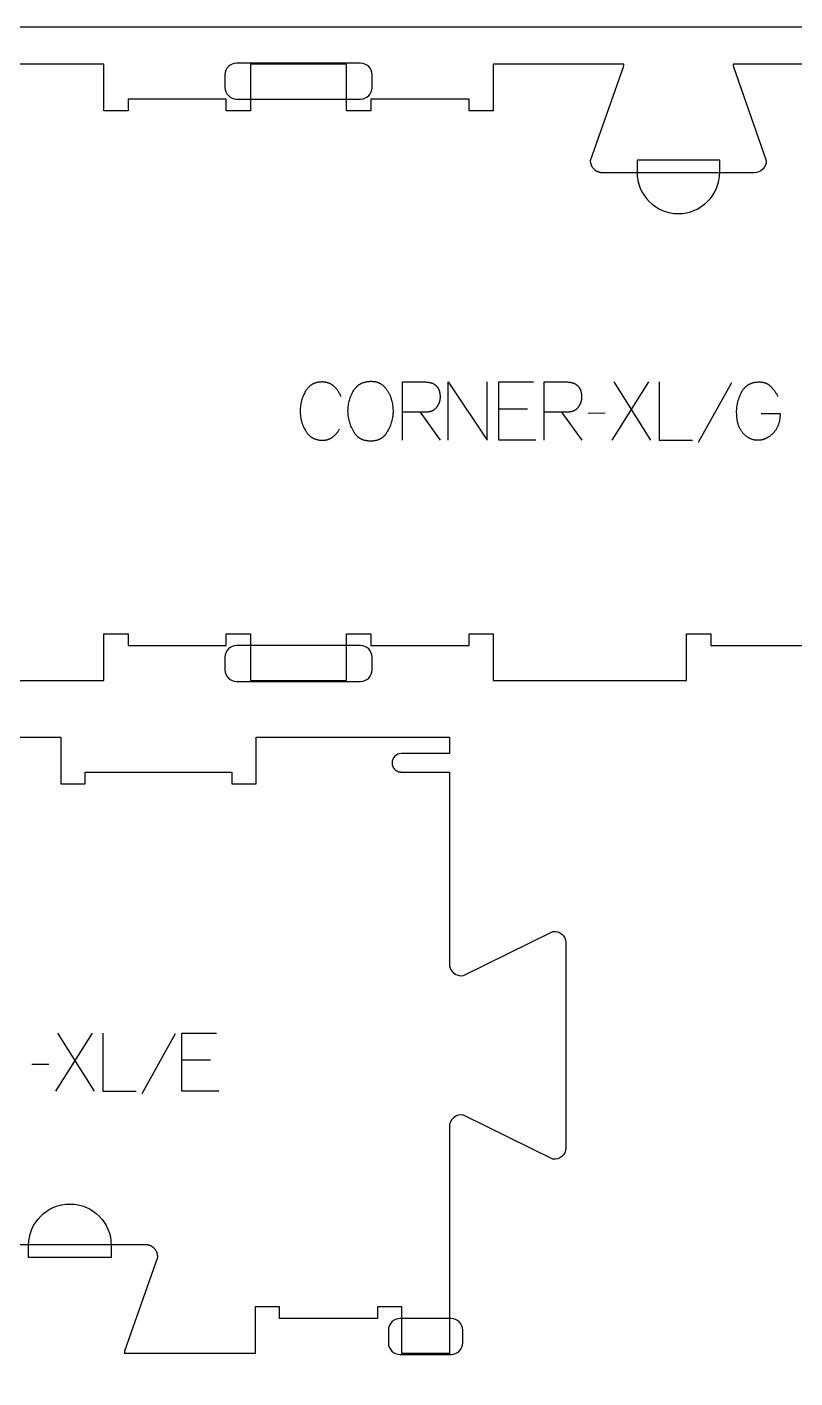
# Model space of a CAD drawing. Extents: x -31012 to -27828, y -17593 to -11999.
# Drawn here: x -29555 to -29159, y -14578 to -13882 of the extents above; entities that cross this region are included whole.
import ezdxf

# ---------------------------------------------------------------- set-up
doc = ezdxf.new("R2010")
doc.units = 0
for name, color, linetype in [('0_SHEET_SPRUCEPLY_2440X122', 1, 'CONTINUOUS'), ('1_ANYTOOL_1MMDEEP_LABELS_S', 2, 'CONTINUOUS'), ('4_ANYTOOL_CUTTHROUGH_OUTSI', 5, 'CONTINUOUS'), ('5_ANYTOOL_HALF_MILL_9MM_IN', 3, 'CONTINUOUS')]:
    doc.layers.add(name, color=color, linetype=linetype)

msp = doc.modelspace()

# ---------------------------------------------------------------- linework, layer by layer
at = {"layer": '0_SHEET_SPRUCEPLY_2440X122'}
msp.add_lwpolyline([(-30640.2, -13881.71), (-30640.2, -15101.71), (-28200.2, -15101.71), (-28200.2, -13881.71)], close=True, dxfattribs=at)
at = {"layer": '1_ANYTOOL_1MMDEEP_LABELS_S'}
for points in [[(-29393.17, -14072.05), (-29393.33, -14071.65), (-29393.5, -14071.26), (-29393.68, -14070.87), (-29393.87, -14070.49), (-29394.07, -14070.13), (-29394.28, -14069.77), (-29394.5, -14069.42), (-29394.73, -14069.08), (-29394.97, -14068.75), (-29395.22, -14068.42), (-29395.48, -14068.11), (-29395.75, -14067.8), (-29396.03, -14067.51), (-29396.32, -14067.22), (-29396.61, -14066.94), (-29396.92, -14066.67), (-29397.08, -14066.54), (-29397.24, -14066.42), (-29397.4, -14066.29), (-29397.57, -14066.18), (-29397.73, -14066.06), (-29397.9, -14065.95), (-29398.07, -14065.85), (-29398.24, -14065.74), (-29398.42, -14065.65), (-29398.6, -14065.55), (-29398.78, -14065.47), (-29398.96, -14065.38), (-29399.14, -14065.3), (-29399.33, -14065.22), (-29399.51, -14065.15), (-29399.7, -14065.08), (-29399.9, -14065.02), (-29400.09, -14064.96), (-29400.29, -14064.9), (-29400.48, -14064.85), (-29400.68, -14064.8), (-29400.89, -14064.76), (-29401.09, -14064.72), (-29401.3, -14064.68), (-29401.51, -14064.65), (-29401.72, -14064.63), (-29401.93, -14064.6), (-29402.15, -14064.58), (-29402.36, -14064.57), (-29402.58, -14064.56), (-29402.81, -14064.55), (-29403.03, -14064.55), (-29403.37, -14064.56), (-29403.71, -14064.57), (-29404.04, -14064.59), (-29404.37, -14064.62), (-29404.69, -14064.67), (-29405.01, -14064.72), (-29405.32, -14064.78), (-29405.62, -14064.84), (-29405.92, -14064.92), (-29406.22, -14065.01), (-29406.51, -14065.11), (-29406.79, -14065.21), (-29407.07, -14065.33), (-29407.21, -14065.39), (-29407.35, -14065.45), (-29407.48, -14065.52), (-29407.62, -14065.58), (-29407.75, -14065.65), (-29407.88, -14065.72), (-29408.01, -14065.8), (-29408.14, -14065.88), (-29408.26, -14065.96), (-29408.39, -14066.04), (-29408.51, -14066.12), (-29408.64, -14066.21), (-29408.76, -14066.29), (-29408.88, -14066.38), (-29409.11, -14066.57), (-29409.35, -14066.77), (-29409.57, -14066.98), (-29409.79, -14067.19), (-29410.01, -14067.42), (-29410.22, -14067.65), (-29410.42, -14067.89), (-29410.62, -14068.14), (-29410.82, -14068.41), (-29411, -14068.68), (-29411.19, -14068.96), (-29411.37, -14069.24), (-29411.71, -14069.83), (-29412.02, -14070.43), (-29412.32, -14071.04), (-29412.59, -14071.65), (-29412.85, -14072.27), (-29413.08, -14072.89), (-29413.28, -14073.53), (-29413.47, -14074.17), (-29413.64, -14074.82), (-29413.78, -14075.47), (-29413.9, -14076.13), (-29414, -14076.8), (-29414.07, -14077.48), (-29414.13, -14078.16), (-29414.16, -14078.85), (-29414.17, -14079.55), (-29414.16, -14080.25), (-29414.13, -14080.94), (-29414.07, -14081.62), (-29413.99, -14082.3), (-29413.89, -14082.97), (-29413.77, -14083.63), (-29413.63, -14084.29), (-29413.55, -14084.61), (-29413.46, -14084.94), (-29413.37, -14085.26), (-29413.27, -14085.58), (-29413.17, -14085.89), (-29413.06, -14086.21), (-29412.95, -14086.52), (-29412.83, -14086.84), (-29412.57, -14087.45), (-29412.29, -14088.07), (-29411.99, -14088.67), (-29411.67, -14089.27), (-29411.32, -14089.86), (-29411.14, -14090.15), (-29410.96, -14090.43), (-29410.76, -14090.7), (-29410.56, -14090.96), (-29410.36, -14091.21), (-29410.15, -14091.45), (-29409.94, -14091.69), (-29409.71, -14091.91), (-29409.49, -14092.13), (-29409.26, -14092.33), (-29409.02, -14092.53), (-29408.9, -14092.63), (-29408.77, -14092.72), (-29408.65, -14092.81), (-29408.52, -14092.9), (-29408.4, -14092.98), (-29408.27, -14093.07), (-29408.14, -14093.15), (-29408.01, -14093.23), (-29407.87, -14093.3), (-29407.74, -14093.38), (-29407.6, -14093.45), (-29407.47, -14093.52), (-29407.19, -14093.65), (-29406.9, -14093.78), (-29406.61, -14093.89), (-29406.32, -14094), (-29406.02, -14094.09), (-29405.71, -14094.18), (-29405.4, -14094.26), (-29405.08, -14094.33), (-29404.75, -14094.39), (-29404.42, -14094.44), (-29404.09, -14094.48), (-29403.75, -14094.51), (-29403.4, -14094.53), (-29403.05, -14094.55), (-29402.69, -14094.55), (-29402.31, -14094.55), (-29401.93, -14094.53), (-29401.75, -14094.51), (-29401.56, -14094.49), (-29401.38, -14094.47), (-29401.2, -14094.45), (-29401.03, -14094.42), (-29400.85, -14094.39), (-29400.68, -14094.36), (-29400.51, -14094.32), (-29400.34, -14094.28), (-29400.17, -14094.24), (-29400, -14094.19), (-29399.84, -14094.14), (-29399.67, -14094.09), (-29399.51, -14094.04), (-29399.36, -14093.98), (-29399.2, -14093.92), (-29399.04, -14093.85), (-29398.89, -14093.78), (-29398.74, -14093.71), (-29398.59, -14093.64), (-29398.44, -14093.56), (-29398.3, -14093.48), (-29398.15, -14093.39), (-29398.01, -14093.3), (-29397.87, -14093.21), (-29397.73, -14093.12), (-29397.59, -14093.02), (-29397.46, -14092.92), (-29397.19, -14092.72), (-29396.93, -14092.5), (-29396.68, -14092.28), (-29396.43, -14092.05), (-29396.19, -14091.81), (-29395.95, -14091.57), (-29395.72, -14091.32), (-29395.49, -14091.06), (-29395.27, -14090.79), (-29395.05, -14090.52), (-29394.84, -14090.24), (-29394.63, -14089.95), (-29394.43, -14089.65), (-29394.23, -14089.35), (-29394.04, -14089.04), (-29393.86, -14088.72)], [(-29361.5, -14094.55), (-29361.5, -14064.55), (-29350.14, -14064.55), (-29349.65, -14064.56), (-29349.18, -14064.58), (-29348.95, -14064.6), (-29348.72, -14064.62), (-29348.5, -14064.65), (-29348.28, -14064.67), (-29348.06, -14064.71), (-29347.85, -14064.74), (-29347.64, -14064.78), (-29347.44, -14064.83), (-29347.24, -14064.88), (-29347.04, -14064.93), (-29346.85, -14064.98), (-29346.66, -14065.04), (-29346.47, -14065.11), (-29346.29, -14065.17), (-29346.11, -14065.24), (-29345.94, -14065.32), (-29345.77, -14065.4), (-29345.61, -14065.48), (-29345.44, -14065.56), (-29345.29, -14065.65), (-29345.13, -14065.75), (-29344.98, -14065.85), (-29344.84, -14065.95), (-29344.7, -14066.05), (-29344.56, -14066.16), (-29344.42, -14066.27), (-29344.29, -14066.39), (-29344.17, -14066.51), (-29344.04, -14066.64), (-29343.92, -14066.77), (-29343.81, -14066.9), (-29343.7, -14067.03), (-29343.59, -14067.17), (-29343.49, -14067.32), (-29343.39, -14067.46), (-29343.29, -14067.62), (-29343.2, -14067.77), (-29343.12, -14067.93), (-29343.03, -14068.09), (-29342.95, -14068.26), (-29342.88, -14068.43), (-29342.8, -14068.6), (-29342.74, -14068.78), (-29342.67, -14068.96), (-29342.61, -14069.15), (-29342.55, -14069.34), (-29342.5, -14069.53), (-29342.45, -14069.73), (-29342.41, -14069.93), (-29342.37, -14070.14), (-29342.33, -14070.34), (-29342.3, -14070.56), (-29342.27, -14070.77), (-29342.24, -14070.99), (-29342.22, -14071.22), (-29342.2, -14071.44), (-29342.18, -14071.91), (-29342.17, -14072.39), (-29342.17, -14072.57), (-29342.18, -14072.75), (-29342.19, -14072.92), (-29342.2, -14073.09), (-29342.22, -14073.27), (-29342.24, -14073.44), (-29342.26, -14073.61), (-29342.28, -14073.78), (-29342.31, -14073.95), (-29342.35, -14074.12), (-29342.38, -14074.28), (-29342.42, -14074.45), (-29342.47, -14074.61), (-29342.51, -14074.78), (-29342.56, -14074.94), (-29342.62, -14075.11), (-29342.68, -14075.27), (-29342.74, -14075.43), (-29342.8, -14075.59), (-29342.87, -14075.75), (-29342.94, -14075.9), (-29343.01, -14076.06), (-29343.09, -14076.22), (-29343.17, -14076.37), (-29343.26, -14076.53), (-29343.35, -14076.68), (-29343.44, -14076.83), (-29343.53, -14076.98), (-29343.63, -14077.13), (-29343.74, -14077.28), (-29343.84, -14077.43), (-29343.95, -14077.58), (-29344.06, -14077.73), (-29344.18, -14077.87), (-29344.3, -14078), (-29344.42, -14078.13), (-29344.54, -14078.26), (-29344.66, -14078.38), (-29344.79, -14078.5), (-29344.92, -14078.62), (-29345.05, -14078.73), (-29345.18, -14078.83), (-29345.32, -14078.93), (-29345.46, -14079.03), (-29345.6, -14079.12), (-29345.74, -14079.21), (-29345.89, -14079.29), (-29346.04, -14079.37), (-29346.19, -14079.44), (-29346.34, -14079.51), (-29346.49, -14079.58), (-29346.65, -14079.64), (-29346.81, -14079.7), (-29346.97, -14079.75), (-29347.14, -14079.8), (-29347.31, -14079.84), (-29347.48, -14079.88), (-29347.65, -14079.91), (-29347.82, -14079.94), (-29348, -14079.97), (-29348.18, -14079.99), (-29348.36, -14080), (-29348.54, -14080.02), (-29350.47, -14080.09), (-29352.5, -14080.11), (-29361.46, -14080.11)], [(-29337.97, -14094.55), (-29337.97, -14064.55), (-29317.92, -14094.55), (-29317.92, -14064.55)], [(-29292.93, -14094.55), (-29311.87, -14094.55), (-29311.87, -14064.55), (-29294.04, -14064.55)], [(-29288.64, -14094.55), (-29288.64, -14064.55), (-29277.29, -14064.55), (-29276.8, -14064.56), (-29276.32, -14064.58), (-29276.09, -14064.6), (-29275.86, -14064.62), (-29275.64, -14064.65), (-29275.42, -14064.67), (-29275.2, -14064.71), (-29274.99, -14064.74), (-29274.78, -14064.78), (-29274.58, -14064.83), (-29274.38, -14064.88), (-29274.18, -14064.93), (-29273.99, -14064.98), (-29273.8, -14065.04), (-29273.61, -14065.11), (-29273.43, -14065.17), (-29273.26, -14065.24), (-29273.08, -14065.32), (-29272.91, -14065.4), (-29272.75, -14065.48), (-29272.59, -14065.56), (-29272.43, -14065.65), (-29272.28, -14065.75), (-29272.13, -14065.85), (-29271.98, -14065.95), (-29271.84, -14066.05), (-29271.7, -14066.16), (-29271.57, -14066.27), (-29271.44, -14066.39), (-29271.31, -14066.51), (-29271.19, -14066.64), (-29271.07, -14066.77), (-29270.95, -14066.9), (-29270.84, -14067.03), (-29270.73, -14067.17), (-29270.63, -14067.32), (-29270.53, -14067.46), (-29270.44, -14067.62), (-29270.35, -14067.77), (-29270.26, -14067.93), (-29270.17, -14068.09), (-29270.09, -14068.26), (-29270.02, -14068.43), (-29269.95, -14068.6), (-29269.88, -14068.78), (-29269.81, -14068.96), (-29269.75, -14069.15), (-29269.7, -14069.34), (-29269.64, -14069.53), (-29269.6, -14069.73), (-29269.55, -14069.93), (-29269.51, -14070.14), (-29269.47, -14070.34), (-29269.44, -14070.56), (-29269.41, -14070.77), (-29269.39, -14070.99), (-29269.36, -14071.22), (-29269.35, -14071.44), (-29269.32, -14071.91), (-29269.32, -14072.39), (-29269.32, -14072.57), (-29269.32, -14072.75), (-29269.33, -14072.92), (-29269.34, -14073.09), (-29269.36, -14073.27), (-29269.38, -14073.44), (-29269.4, -14073.61), (-29269.43, -14073.78), (-29269.46, -14073.95), (-29269.49, -14074.12), (-29269.53, -14074.28), (-29269.57, -14074.45), (-29269.61, -14074.61), (-29269.66, -14074.78), (-29269.71, -14074.94), (-29269.76, -14075.11), (-29269.82, -14075.27), (-29269.88, -14075.43), (-29269.94, -14075.59), (-29270.01, -14075.75), (-29270.08, -14075.9), (-29270.16, -14076.06), (-29270.23, -14076.22), (-29270.32, -14076.37), (-29270.4, -14076.53), (-29270.49, -14076.68), (-29270.58, -14076.83), (-29270.68, -14076.98), (-29270.78, -14077.13), (-29270.88, -14077.28), (-29270.99, -14077.43), (-29271.09, -14077.58), (-29271.21, -14077.73), (-29271.32, -14077.87), (-29271.44, -14078), (-29271.56, -14078.13), (-29271.68, -14078.26), (-29271.8, -14078.38), (-29271.93, -14078.5), (-29272.06, -14078.62), (-29272.19, -14078.73), (-29272.33, -14078.83), (-29272.46, -14078.93), (-29272.6, -14079.03), (-29272.74, -14079.12), (-29272.88, -14079.21), (-29273.03, -14079.29), (-29273.18, -14079.37), (-29273.33, -14079.44), (-29273.48, -14079.51), (-29273.64, -14079.58), (-29273.79, -14079.64), (-29273.95, -14079.7), (-29274.12, -14079.75), (-29274.28, -14079.8), (-29274.45, -14079.84), (-29274.62, -14079.88), (-29274.79, -14079.91), (-29274.97, -14079.94), (-29275.14, -14079.97), (-29275.32, -14079.99), (-29275.5, -14080), (-29275.69, -14080.02), (-29277.61, -14080.09), (-29279.64, -14080.11), (-29288.6, -14080.11)], [(-29234.86, -14064.55), (-29253.76, -14094.55)], [(-29233.62, -14094.55), (-29252.56, -14064.55)], [(-29229.33, -14064.55), (-29229.33, -14094.55), (-29212.23, -14094.55)], [(-29192.09, -14065.02), (-29209.27, -14095.79)], [(-29176.87, -14080.75), (-29167.1, -14080.79), (-29167.14, -14081.62), (-29167.2, -14082.43), (-29167.24, -14082.82), (-29167.28, -14083.2), (-29167.34, -14083.58), (-29167.4, -14083.96), (-29167.46, -14084.33), (-29167.54, -14084.69), (-29167.62, -14085.04), (-29167.7, -14085.39), (-29167.8, -14085.73), (-29167.9, -14086.07), (-29168, -14086.4), (-29168.11, -14086.72), (-29168.23, -14087.04), (-29168.36, -14087.35), (-29168.49, -14087.65), (-29168.63, -14087.95), (-29168.78, -14088.24), (-29168.93, -14088.53), (-29169.09, -14088.81), (-29169.25, -14089.08), (-29169.42, -14089.35), (-29169.6, -14089.61), (-29169.79, -14089.86), (-29169.98, -14090.11), (-29170.18, -14090.35), (-29170.38, -14090.59), (-29170.59, -14090.81), (-29170.81, -14091.04), (-29171.03, -14091.25), (-29171.25, -14091.46), (-29171.48, -14091.67), (-29171.7, -14091.86), (-29171.93, -14092.05), (-29172.16, -14092.23), (-29172.39, -14092.41), (-29172.62, -14092.58), (-29172.85, -14092.74), (-29173.08, -14092.89), (-29173.31, -14093.04), (-29173.55, -14093.18), (-29173.78, -14093.32), (-29174.02, -14093.45), (-29174.26, -14093.57), (-29174.5, -14093.68), (-29174.74, -14093.79), (-29174.98, -14093.89), (-29175.23, -14093.99), (-29175.47, -14094.07), (-29175.72, -14094.15), (-29175.96, -14094.23), (-29176.21, -14094.3), (-29176.46, -14094.36), (-29176.71, -14094.41), (-29176.96, -14094.46), (-29177.22, -14094.5), (-29177.47, -14094.53), (-29177.73, -14094.56), (-29177.98, -14094.58), (-29178.24, -14094.59), (-29178.5, -14094.59), (-29178.76, -14094.59), (-29179.02, -14094.59), (-29179.27, -14094.57), (-29179.53, -14094.55), (-29179.78, -14094.52), (-29180.03, -14094.48), (-29180.29, -14094.44), (-29180.53, -14094.39), (-29180.78, -14094.33), (-29181.03, -14094.27), (-29181.27, -14094.2), (-29181.52, -14094.12), (-29181.76, -14094.04), (-29182, -14093.94), (-29182.24, -14093.84), (-29182.48, -14093.74), (-29182.71, -14093.62), (-29182.95, -14093.5), (-29183.18, -14093.38), (-29183.41, -14093.24), (-29183.64, -14093.1), (-29183.87, -14092.95), (-29184.1, -14092.8), (-29184.33, -14092.63), (-29184.55, -14092.46), (-29184.78, -14092.29), (-29185, -14092.1), (-29185.22, -14091.91), (-29185.44, -14091.72), (-29185.66, -14091.51), (-29185.87, -14091.3), (-29186.09, -14091.08), (-29186.3, -14090.85), (-29186.5, -14090.62), (-29186.7, -14090.38), (-29186.89, -14090.13), (-29187.08, -14089.87), (-29187.25, -14089.61), (-29187.42, -14089.34), (-29187.59, -14089.06), (-29187.74, -14088.77), (-29187.9, -14088.48), (-29188.04, -14088.17), (-29188.18, -14087.86), (-29188.31, -14087.55), (-29188.43, -14087.22), (-29188.55, -14086.89), (-29188.66, -14086.55), (-29188.76, -14086.2), (-29188.86, -14085.84), (-29188.95, -14085.48), (-29189.03, -14085.11), (-29189.11, -14084.73), (-29189.18, -14084.35), (-29189.24, -14083.95), (-29189.3, -14083.55), (-29189.35, -14083.14), (-29189.4, -14082.73), (-29189.46, -14081.87), (-29189.5, -14080.98), (-29189.52, -14080.07), (-29189.51, -14079.39), (-29189.47, -14078.71), (-29189.42, -14078.04), (-29189.35, -14077.37), (-29189.25, -14076.7), (-29189.14, -14076.04), (-29189, -14075.38), (-29188.85, -14074.72), (-29188.67, -14074.07), (-29188.47, -14073.42), (-29188.25, -14072.77), (-29188.01, -14072.13), (-29187.75, -14071.49), (-29187.47, -14070.85), (-29187.16, -14070.22), (-29186.84, -14069.59), (-29186.67, -14069.28), (-29186.49, -14068.98), (-29186.3, -14068.69), (-29186.11, -14068.41), (-29185.91, -14068.14), (-29185.81, -14068.01), (-29185.7, -14067.88), (-29185.6, -14067.75), (-29185.49, -14067.63), (-29185.38, -14067.5), (-29185.27, -14067.38), (-29185.16, -14067.27), (-29185.04, -14067.15), (-29184.92, -14067.04), (-29184.81, -14066.93), (-29184.69, -14066.82), (-29184.56, -14066.72), (-29184.44, -14066.62), (-29184.31, -14066.52), (-29184.19, -14066.42), (-29184.06, -14066.33), (-29183.93, -14066.23), (-29183.79, -14066.14), (-29183.66, -14066.06), (-29183.52, -14065.97), (-29183.38, -14065.89), (-29183.24, -14065.81), (-29183.1, -14065.73), (-29182.96, -14065.66), (-29182.81, -14065.59), (-29182.66, -14065.52), (-29182.52, -14065.45), (-29182.36, -14065.38), (-29182.21, -14065.32), (-29182.06, -14065.26), (-29181.9, -14065.2), (-29181.74, -14065.15), (-29181.42, -14065.04), (-29181.09, -14064.95), (-29180.76, -14064.87), (-29180.42, -14064.79), (-29180.07, -14064.73), (-29179.71, -14064.67), (-29179.34, -14064.63), (-29178.97, -14064.6), (-29178.59, -14064.57), (-29178.21, -14064.56), (-29177.82, -14064.55), (-29177.59, -14064.55), (-29177.37, -14064.56), (-29177.15, -14064.57), (-29176.94, -14064.59), (-29176.72, -14064.61), (-29176.51, -14064.63), (-29176.31, -14064.66), (-29176.1, -14064.69), (-29175.9, -14064.73), (-29175.7, -14064.77), (-29175.5, -14064.82), (-29175.31, -14064.87), (-29175.11, -14064.93), (-29174.92, -14064.99), (-29174.74, -14065.05), (-29174.55, -14065.12), (-29174.37, -14065.19), (-29174.19, -14065.27), (-29174.02, -14065.35), (-29173.84, -14065.44), (-29173.67, -14065.53), (-29173.5, -14065.63), (-29173.34, -14065.73), (-29173.18, -14065.83), (-29173.01, -14065.94), (-29172.86, -14066.05), (-29172.7, -14066.17), (-29172.55, -14066.29), (-29172.4, -14066.42), (-29172.25, -14066.55), (-29172.11, -14066.68), (-29171.97, -14066.82), (-29171.69, -14067.11), (-29171.42, -14067.4), (-29171.15, -14067.7), (-29170.89, -14068), (-29170.64, -14068.3), (-29170.4, -14068.61), (-29170.16, -14068.93), (-29169.92, -14069.24), (-29169.7, -14069.57), (-29169.48, -14069.9), (-29169.27, -14070.23), (-29169.06, -14070.57), (-29168.86, -14070.91), (-29168.67, -14071.26), (-29168.48, -14071.61), (-29168.3, -14071.97)], [(-29352.5, -14080.11), (-29342.04, -14094.59)], [(-29297.22, -14078.48), (-29311.87, -14078.48)], [(-29279.64, -14080.11), (-29269.19, -14094.59)], [(-29257.19, -14080.67), (-29265.97, -14080.75)], [(-29521.27, -14399.92), (-29540.17, -14429.92)], [(-29520.03, -14429.92), (-29538.97, -14399.92)], [(-29515.74, -14399.92), (-29515.74, -14429.92), (-29498.64, -14429.92)], [(-29478.5, -14400.39), (-29495.68, -14431.16)], [(-29456.13, -14429.92), (-29475.07, -14429.92), (-29475.07, -14399.92), (-29457.24, -14399.92)], [(-29543.6, -14416.04), (-29552.38, -14416.12)], [(-29460.41, -14413.85), (-29475.07, -14413.85)]]:
    msp.add_lwpolyline(points, dxfattribs=at)
msp.add_lwpolyline([(-29377.53, -14064.21), (-29377.16, -14064.21), (-29376.79, -14064.23), (-29376.44, -14064.26), (-29376.09, -14064.3), (-29375.91, -14064.33), (-29375.74, -14064.35), (-29375.57, -14064.38), (-29375.41, -14064.42), (-29375.24, -14064.45), (-29375.08, -14064.49), (-29374.92, -14064.53), (-29374.76, -14064.58), (-29374.6, -14064.63), (-29374.44, -14064.68), (-29374.29, -14064.73), (-29374.13, -14064.79), (-29373.98, -14064.85), (-29373.83, -14064.91), (-29373.68, -14064.97), (-29373.54, -14065.04), (-29373.39, -14065.11), (-29373.25, -14065.18), (-29373.11, -14065.26), (-29372.97, -14065.34), (-29372.83, -14065.42), (-29372.7, -14065.51), (-29372.56, -14065.6), (-29372.43, -14065.69), (-29372.17, -14065.88), (-29371.92, -14066.07), (-29371.67, -14066.27), (-29371.43, -14066.48), (-29371.19, -14066.69), (-29370.96, -14066.91), (-29370.74, -14067.13), (-29370.52, -14067.36), (-29370.31, -14067.6), (-29370.1, -14067.85), (-29369.9, -14068.1), (-29369.7, -14068.35), (-29369.51, -14068.61), (-29369.33, -14068.88), (-29369.15, -14069.16), (-29368.98, -14069.44), (-29368.81, -14069.72), (-29368.65, -14070.01), (-29368.5, -14070.31), (-29368.35, -14070.6), (-29368.21, -14070.9), (-29368.07, -14071.21), (-29367.94, -14071.52), (-29367.81, -14071.83), (-29367.69, -14072.14), (-29367.58, -14072.46), (-29367.47, -14072.78), (-29367.37, -14073.11), (-29367.27, -14073.44), (-29367.18, -14073.77), (-29367.09, -14074.11), (-29367.01, -14074.45), (-29366.86, -14075.13), (-29366.74, -14075.81), (-29366.63, -14076.48), (-29366.54, -14077.14), (-29366.47, -14077.8), (-29366.43, -14078.45), (-29366.4, -14079.09), (-29366.39, -14079.72), (-29366.4, -14080.36), (-29366.43, -14081), (-29366.48, -14081.64), (-29366.56, -14082.27), (-29366.66, -14082.91), (-29366.78, -14083.55), (-29366.92, -14084.19), (-29367.08, -14084.82), (-29367.26, -14085.46), (-29367.47, -14086.1), (-29367.69, -14086.74), (-29367.94, -14087.37), (-29368.21, -14088.01), (-29368.5, -14088.65), (-29368.82, -14089.29), (-29369.15, -14089.92), (-29369.33, -14090.24), (-29369.51, -14090.54), (-29369.7, -14090.83), (-29369.89, -14091.12), (-29370.09, -14091.39), (-29370.3, -14091.66), (-29370.51, -14091.91), (-29370.73, -14092.15), (-29370.85, -14092.27), (-29370.96, -14092.39), (-29371.07, -14092.5), (-29371.19, -14092.61), (-29371.31, -14092.72), (-29371.43, -14092.83), (-29371.55, -14092.93), (-29371.67, -14093.03), (-29371.8, -14093.13), (-29371.92, -14093.23), (-29372.05, -14093.32), (-29372.18, -14093.41), (-29372.31, -14093.5), (-29372.44, -14093.58), (-29372.58, -14093.67), (-29372.71, -14093.75), (-29372.85, -14093.83), (-29372.99, -14093.9), (-29373.13, -14093.98), (-29373.27, -14094.05), (-29373.42, -14094.12), (-29373.56, -14094.18), (-29373.71, -14094.24), (-29373.85, -14094.31), (-29374, -14094.36), (-29374.15, -14094.42), (-29374.31, -14094.47), (-29374.46, -14094.53), (-29374.77, -14094.62), (-29375.09, -14094.7), (-29375.42, -14094.78), (-29375.75, -14094.84), (-29376.09, -14094.9), (-29376.43, -14094.94), (-29376.78, -14094.98), (-29377.14, -14095), (-29377.5, -14095.02), (-29377.87, -14095.02), (-29378.26, -14095.02), (-29378.63, -14095), (-29379, -14094.98), (-29379.36, -14094.94), (-29379.72, -14094.9), (-29380.07, -14094.84), (-29380.41, -14094.77), (-29380.75, -14094.7), (-29381.08, -14094.61), (-29381.4, -14094.52), (-29381.56, -14094.46), (-29381.71, -14094.41), (-29381.87, -14094.35), (-29382.02, -14094.29), (-29382.17, -14094.23), (-29382.33, -14094.17), (-29382.47, -14094.1), (-29382.62, -14094.03), (-29382.77, -14093.96), (-29382.91, -14093.88), (-29383.05, -14093.81), (-29383.19, -14093.73), (-29383.33, -14093.64), (-29383.47, -14093.56), (-29383.6, -14093.47), (-29383.74, -14093.38), (-29383.87, -14093.29), (-29384, -14093.19), (-29384.13, -14093.1), (-29384.26, -14093), (-29384.38, -14092.89), (-29384.51, -14092.79), (-29384.63, -14092.68), (-29384.75, -14092.57), (-29384.87, -14092.46), (-29384.98, -14092.34), (-29385.1, -14092.23), (-29385.21, -14092.11), (-29385.33, -14091.98), (-29385.44, -14091.86), (-29385.65, -14091.6), (-29385.86, -14091.33), (-29386.06, -14091.05), (-29386.26, -14090.76), (-29386.45, -14090.47), (-29386.63, -14090.16), (-29386.81, -14089.84), (-29387.14, -14089.19), (-29387.46, -14088.54), (-29387.75, -14087.89), (-29388.02, -14087.24), (-29388.27, -14086.59), (-29388.49, -14085.94), (-29388.7, -14085.29), (-29388.88, -14084.64), (-29389.04, -14083.99), (-29389.18, -14083.34), (-29389.3, -14082.69), (-29389.4, -14082.03), (-29389.48, -14081.38), (-29389.53, -14080.73), (-29389.56, -14080.08), (-29389.57, -14079.42), (-29389.56, -14078.73), (-29389.53, -14078.04), (-29389.47, -14077.36), (-29389.39, -14076.68), (-29389.29, -14076.01), (-29389.17, -14075.35), (-29389.02, -14074.69), (-29388.85, -14074.04), (-29388.66, -14073.39), (-29388.44, -14072.75), (-29388.21, -14072.12), (-29387.95, -14071.49), (-29387.66, -14070.86), (-29387.36, -14070.25), (-29387.03, -14069.64), (-29386.68, -14069.03), (-29386.5, -14068.73), (-29386.31, -14068.45), (-29386.11, -14068.17), (-29385.9, -14067.9), (-29385.69, -14067.64), (-29385.48, -14067.39), (-29385.25, -14067.15), (-29385.02, -14066.92), (-29384.91, -14066.81), (-29384.79, -14066.7), (-29384.67, -14066.59), (-29384.54, -14066.49), (-29384.42, -14066.39), (-29384.29, -14066.29), (-29384.17, -14066.19), (-29384.04, -14066.09), (-29383.91, -14066), (-29383.77, -14065.91), (-29383.64, -14065.82), (-29383.51, -14065.73), (-29383.37, -14065.65), (-29383.23, -14065.57), (-29383.09, -14065.49), (-29382.95, -14065.41), (-29382.8, -14065.34), (-29382.66, -14065.27), (-29382.36, -14065.13), (-29382.06, -14065), (-29381.75, -14064.89), (-29381.43, -14064.78), (-29381.11, -14064.68), (-29380.78, -14064.59), (-29380.45, -14064.51), (-29380.11, -14064.44), (-29379.76, -14064.38), (-29379.4, -14064.33), (-29379.04, -14064.28), (-29378.67, -14064.25), (-29378.3, -14064.23), (-29377.92, -14064.21)], close=True, dxfattribs=at)
at = {"layer": '4_ANYTOOL_CUTTHROUGH_OUTSI', "color": 5}
for points in [[(-29152.78, -13900.81), (-29191.38, -13900.81), (-29191.38, -13900.81, 0.061485), (-29191.15, -13902.2), (-29174.25, -13950.48), (-29174.24, -13950.52), (-29174.24, -13950.56), (-29174.24, -13950.56, -0.414214), (-29180.49, -13956.81), (-29258.49, -13956.81), (-29258.64, -13956.81), (-29258.79, -13956.8), (-29258.94, -13956.79), (-29259.09, -13956.78), (-29259.24, -13956.76), (-29259.39, -13956.74), (-29259.54, -13956.72), (-29259.69, -13956.69), (-29259.84, -13956.66), (-29259.99, -13956.62), (-29260.14, -13956.58), (-29260.29, -13956.54), (-29260.44, -13956.49), (-29260.59, -13956.44), (-29260.73, -13956.39), (-29260.88, -13956.33), (-29261.02, -13956.27), (-29261.16, -13956.21), (-29261.3, -13956.14), (-29261.44, -13956.07), (-29261.57, -13955.99), (-29261.71, -13955.91), (-29261.84, -13955.83), (-29261.97, -13955.75), (-29262.09, -13955.66), (-29262.22, -13955.57), (-29262.34, -13955.48), (-29262.46, -13955.38), (-29262.57, -13955.28), (-29262.69, -13955.18), (-29262.8, -13955.08), (-29262.9, -13954.98, -0.198912), (-29264.74, -13950.56), (-29264.74, -13950.52), (-29264.72, -13950.48), (-29247.82, -13902.2), (-29247.82, -13902.2, 0.061485), (-29247.59, -13900.81), (-29265.03, -13900.81), (-29314.78, -13900.81), (-29314.78, -13924.81), (-29327.28, -13924.81), (-29327.28, -13918.81), (-29377.78, -13918.81), (-29377.78, -13924.81), (-29390.28, -13924.81), (-29390.28, -13900.81), (-29439.78, -13900.81), (-29439.78, -13924.81), (-29452.28, -13924.81), (-29452.28, -13918.81), (-29502.78, -13918.81), (-29502.78, -13924.81), (-29515.28, -13924.81), (-29515.28, -13900.81), (-29582.47, -13900.81)], [(-29736.9, -14247.48), (-29537.4, -14247.48), (-29537.4, -14271.48), (-29524.9, -14271.48), (-29524.9, -14265.48), (-29449.4, -14265.48), (-29449.4, -14271.48), (-29436.9, -14271.48), (-29436.9, -14271.23), (-29436.9, -14271.23), (-29436.9, -14247.48), (-29337.4, -14247.48), (-29337.4, -14255.98), (-29362.15, -14255.98), (-29362.15, -14255.98, 0.414214), (-29366.9, -14260.73), (-29366.9, -14260.84), (-29366.89, -14260.94), (-29366.89, -14261.05), (-29366.88, -14261.16), (-29366.87, -14261.27), (-29366.85, -14261.38), (-29366.84, -14261.49), (-29366.82, -14261.6), (-29366.8, -14261.71), (-29366.77, -14261.82), (-29366.75, -14261.93), (-29366.72, -14262.04), (-29366.68, -14262.15), (-29366.65, -14262.26), (-29366.61, -14262.37), (-29366.57, -14262.48), (-29366.52, -14262.59), (-29366.47, -14262.7), (-29366.42, -14262.81), (-29366.37, -14262.91), (-29366.31, -14263.02), (-29366.25, -14263.12), (-29366.19, -14263.23), (-29366.12, -14263.33), (-29366.06, -14263.43), (-29365.99, -14263.53), (-29365.91, -14263.63), (-29365.84, -14263.73), (-29365.76, -14263.82), (-29365.68, -14263.91), (-29365.59, -14264), (-29365.51, -14264.09), (-29365.42, -14264.18), (-29365.33, -14264.26), (-29365.24, -14264.34), (-29365.14, -14264.42), (-29365.05, -14264.49), (-29364.95, -14264.57), (-29364.85, -14264.64), (-29364.75, -14264.71), (-29364.65, -14264.77), (-29364.54, -14264.83), (-29364.44, -14264.89), (-29364.33, -14264.95), (-29364.22, -14265), (-29364.12, -14265.05), (-29364.01, -14265.1), (-29363.9, -14265.15), (-29363.79, -14265.19), (-29363.68, -14265.23), (-29363.57, -14265.26), (-29363.46, -14265.3), (-29363.34, -14265.33), (-29363.23, -14265.36), (-29363.12, -14265.38), (-29363.01, -14265.4), (-29362.9, -14265.42), (-29362.79, -14265.44), (-29362.68, -14265.45), (-29362.58, -14265.46), (-29362.47, -14265.47), (-29362.36, -14265.48), (-29362.25, -14265.48), (-29362.15, -14265.48), (-29337.4, -14265.48), (-29337.4, -14364.15), (-29337.4, -14364.31), (-29337.39, -14364.48), (-29337.38, -14364.64), (-29337.36, -14364.81), (-29337.34, -14364.98), (-29337.32, -14365.14), (-29337.29, -14365.31), (-29337.26, -14365.48), (-29337.22, -14365.64), (-29337.17, -14365.81), (-29337.13, -14365.97), (-29337.07, -14366.14), (-29337.02, -14366.3), (-29336.96, -14366.46), (-29336.89, -14366.62), (-29336.82, -14366.78), (-29336.74, -14366.93), (-29336.67, -14367.08), (-29336.58, -14367.24), (-29336.5, -14367.38), (-29336.41, -14367.53), (-29336.31, -14367.67), (-29336.21, -14367.81), (-29336.11, -14367.95), (-29336.01, -14368.08), (-29335.9, -14368.21), (-29335.79, -14368.34), (-29335.67, -14368.46), (-29335.55, -14368.58), (-29335.43, -14368.7), (-29335.31, -14368.81), (-29335.19, -14368.92, 0.220464), (-29330.12, -14370.31), (-29330.08, -14370.31), (-29330.05, -14370.29), (-29284.06, -14347.64), (-29284.06, -14347.64, -0.218803), (-29279.43, -14348.93, -0.220464), (-29277.4, -14353.31), (-29277.4, -14459.15, -0.220464), (-29279.43, -14463.54, -0.218803), (-29284.06, -14464.83), (-29330.05, -14442.17), (-29330.08, -14442.15), (-29330.12, -14442.15), (-29330.12, -14442.15, 0.463455), (-29337.4, -14448.31), (-29337.4, -14564.98), (-29361.9, -14564.98), (-29361.9, -14540.98), (-29374.4, -14540.98), (-29374.4, -14546.98), (-29424.9, -14546.98), (-29424.9, -14540.98), (-29437.4, -14540.98), (-29437.4, -14564.98), (-29487.15, -14564.98), (-29504.59, -14564.98), (-29504.59, -14564.98, -0.061485), (-29504.36, -14563.59), (-29487.46, -14515.31), (-29487.45, -14515.27), (-29487.45, -14515.23), (-29487.45, -14515.23, 0.198912), (-29489.28, -14510.81), (-29489.38, -14510.71), (-29489.49, -14510.6), (-29489.61, -14510.5), (-29489.72, -14510.41), (-29489.84, -14510.31), (-29489.96, -14510.22), (-29490.09, -14510.13), (-29490.21, -14510.04), (-29490.34, -14509.96), (-29490.47, -14509.88), (-29490.61, -14509.8), (-29490.74, -14509.72), (-29490.88, -14509.65), (-29491.02, -14509.58), (-29491.16, -14509.52), (-29491.3, -14509.46), (-29491.45, -14509.4), (-29491.59, -14509.35), (-29491.74, -14509.29), (-29491.89, -14509.25), (-29492.04, -14509.21), (-29492.19, -14509.17), (-29492.34, -14509.13), (-29492.49, -14509.1), (-29492.64, -14509.07), (-29492.79, -14509.05), (-29492.94, -14509.03), (-29493.09, -14509.01), (-29493.24, -14509), (-29493.4, -14508.99), (-29493.55, -14508.98), (-29493.7, -14508.98), (-29571.7, -14508.98, 0.414214)]]:
    msp.add_lwpolyline(points, format="xyb", dxfattribs=at)
msp.add_lwpolyline([(-29614.78, -14218.31), (-29515.28, -14218.31), (-29515.28, -14194.31), (-29502.78, -14194.31), (-29502.78, -14200.31), (-29452.28, -14200.31), (-29452.28, -14194.31), (-29452.03, -14194.31), (-29452.03, -14194.31), (-29440.03, -14194.31), (-29439.78, -14194.31), (-29439.78, -14194.56), (-29439.78, -14218.31), (-29390.28, -14218.31), (-29390.28, -14194.56), (-29390.28, -14194.31), (-29377.78, -14194.31), (-29377.78, -14200.31), (-29327.28, -14200.31), (-29327.28, -14194.31), (-29314.78, -14194.31), (-29314.78, -14218.31), (-29215.28, -14218.31), (-29215.28, -14194.31), (-29202.78, -14194.31), (-29202.78, -14200.31), (-29152.28, -14200.31)], dxfattribs=at)
at = {"layer": '5_ANYTOOL_HALF_MILL_9MM_IN', "color": 3}
for points in [[(-29446.91, -13900.31, 0.414214), (-29452.91, -13906.31), (-29452.91, -13912.81, 0.414214), (-29446.91, -13918.81), (-29383.16, -13918.81, 0.414214), (-29377.16, -13912.81), (-29377.16, -13906.31, 0.414214), (-29383.16, -13900.31)], [(-29240.74, -13956.56, 0.414214), (-29219.49, -13977.81, 0.414214), (-29198.24, -13956.56), (-29198.24, -13956.31), (-29198.24, -13950.31), (-29240.74, -13950.31), (-29240.74, -13956.31), (-29240.74, -13956.56)], [(-29446.91, -14200.31, 0.414214), (-29452.91, -14206.31), (-29452.91, -14212.81, 0.414214), (-29446.91, -14218.81), (-29383.16, -14218.81, 0.414214), (-29377.16, -14212.81), (-29377.16, -14206.31, 0.414214), (-29383.16, -14200.31)], [(-29553.95, -14509.23, -1), (-29511.45, -14509.23), (-29511.45, -14509.48), (-29511.45, -14515.48), (-29553.95, -14515.48), (-29553.95, -14509.48), (-29553.95, -14509.23)], [(-29362.77, -14546.98, 0.414214), (-29368.77, -14552.98), (-29368.77, -14559.48, 0.414214), (-29362.77, -14565.48), (-29336.52, -14565.48, 0.414214), (-29330.52, -14559.48), (-29330.52, -14552.98, 0.414214), (-29336.52, -14546.98)]]:
    msp.add_lwpolyline(points, format="xyb", close=True, dxfattribs=at)

doc.saveas('drawing.dxf')
